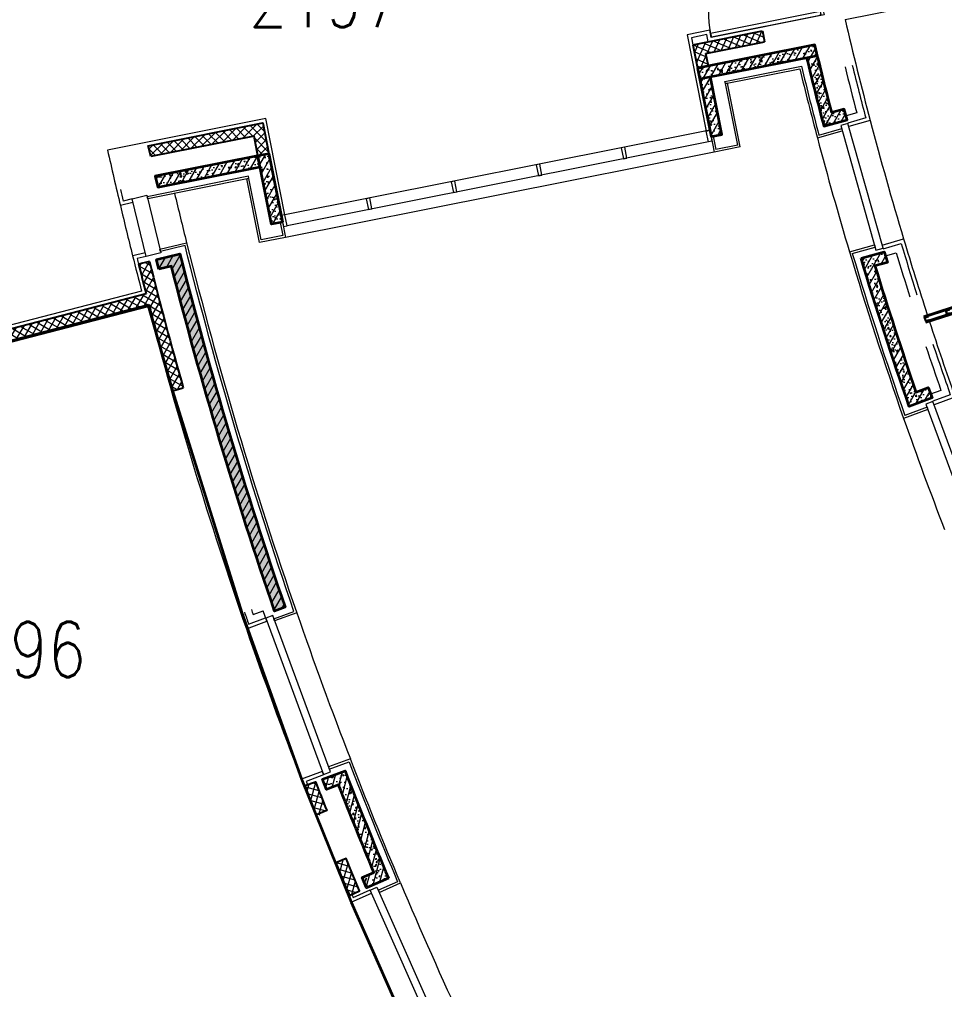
# Model space of a CAD drawing. Header units: inches. Extents: x 342932 to 557958, y 80625 to 242727.
# Drawn here: x 358342 to 370833, y 144757 to 157853 of the extents above; entities that cross this region are included whole.
import ezdxf
from ezdxf.enums import TextEntityAlignment as Align

# ---------------------------------------------------------------- set-up
doc = ezdxf.new("R2010")
doc.units = ezdxf.units.IN
doc.header["$MEASUREMENT"] = 0
for name, color, linetype, lineweight in [('First Floor$0$A-G250-G-Walls-Low-Level', 251, 'Continuous', 15), ('First Floor$0$A-G250-G-Walls-Precast-Concrete', 251, 'Continuous', 35), ('First Floor$0$A-G250-M-Walls-Blockwork', 7, 'Continuous', 25), ('First Floor$0$A-G250-M-Walls-Plasterboard-Partition', 7, 'Continuous', 9), ('First Floor$0$A-G252-H-Internal-Walls', 251, 'Continuous', 9), ('First Floor$0$A-G262-H-Precast-Panel', 251, 'Continuous', 5), ('First Floor$0$A-G312-M-Metal-Cladding', 251, 'Continuous', 9), ('First Floor$0$A-G312-M-Wall-Cladding-Panel', 7, 'Continuous', 9), ('First Floor$0$A-G312-M-Wall-Finish-Plaster', 7, 'Continuous', 15), ('First Floor$0$A-G321-M-Window', 251, 'Continuous', 9), ('First Floor$0$A-G322-M-Door', 251, 'Continuous', 15), ('First Floor$0$Z-Z001-S-Room-Name-Identification-250', 7, 'Continuous', 15)]:
    doc.layers.add(name, color=color, linetype=linetype, lineweight=lineweight)
doc.styles.add('First Floor$0$Tag-RomanS', font='romans.shx', dxfattribs={"width": 0.8})
pattern_1 = [(164.5101, (357332.92, 154443.43), (-21.1986, -76.4919), []), (254.5101, (357332.92, 154443.43), (76.4919, -21.1986), [])]
pattern_2 = [(50, (361382.11, 239676.52), (182.18467, -15.93909), [19.05, -209.55]), (355, (361382.11, 239676.52), (-35.24283, 191.05664), [15.24, -167.64]), (100.451, (361397.3, 239675.2), (146.9425, 175.1167), [16.19, -178.09]), (46.1842, (361382.11, 239727.32), (271.07904, -42.04233), [28.575, -314.325]), (96.6356, (361404.7, 239723.82), (237.4042, 247.42556), [24.285, -267.135]), (351.184, (361382.1, 239727.32), (237.4046, 247.4251), [22.86, -251.46]), (21, (361407.51, 239714.62), (151.61488, -102.26552), [19.05, -209.55]), (326, (361407.51, 239714.62), (61.80203, 184.18797), [15.24, -167.64]), (71.4514, (361420.15, 239706.1), (213.4165, 81.92286), [16.19, -178.09]), (37.5, (361382.114, 239676.52), (3.088603, 84.55504), [0, -165.608, 0, -170.18, 0, -168.275]), (7.5, (361382.11, 239676.52), (66.81966, 100.180575), [0, -97.028, 0, -161.798, 0, -64.135]), (327.5, (361325.47, 239676.52), (135.590595, -5.728744), [0, -63.5, 0, -198.12, 0, -262.89]), (317.5, (361300.07, 239676.52), (148.12918, 25.42649), [0, -82.55, 0, -131.572, 0, -186.69])]
pattern_3 = [(60, (361382.11, 239676.52), (-68.740766, 39.6875), [])]

# ---------------------------------------------------------------- blocks, each defined once
blk = doc.blocks.new('First Floor$0$Part Frame3')
at = {"extrusion": (-4.90887e-13, -3.28e-13, -1)}
for p, q in [((0, 100), (6015, 100)), ((0, 0), (6015, 0))]:
    blk.add_line(p, q, dxfattribs=at)
for p, q in [((0, 100), (0, 0)), ((6015, 100), (6015, 0))]:
    blk.add_line(p, q)
at = {"extrusion": (-4.90887e-13, -2.8924e-12, -1)}
for p, q in [((0, 87), (6015, 87, 0)), ((0, 75), (6015, 75, 0)), ((6015, 25, 0), (0, 25)), ((6015, 12, 0), (0, 12))]:
    blk.add_line(p, q, dxfattribs=at)
at = {"extrusion": (-4.90887e-13, -3.28e-13, -1), "elevation": 0}
for points in [[(0, 25), (0, 75), (-50, 75), (-50, 65), (-10, 65), (-10, 35), (-50, 35), (-50, 25)], [(-300, 25), (-300, 75), (-350, 75), (-350, 65), (-310, 65), (-310, 35), (-350, 35), (-350, 25)], [(-600, 25), (-600, 75), (-650, 75), (-650, 65), (-610, 65), (-610, 35), (-650, 35), (-650, 25)], [(-900, 25), (-900, 75), (-950, 75), (-950, 65), (-910, 65), (-910, 35), (-950, 35), (-950, 25)], [(-1200, 25), (-1200, 75), (-1250, 75), (-1250, 65), (-1210, 65), (-1210, 35), (-1250, 35), (-1250, 25)], [(-1500, 25), (-1500, 75), (-1550, 75), (-1550, 65), (-1510, 65), (-1510, 35), (-1550, 35), (-1550, 25)], [(-1800, 25), (-1800, 75), (-1850, 75), (-1850, 65), (-1810, 65), (-1810, 35), (-1850, 35), (-1850, 25)], [(-2100, 25), (-2100, 75), (-2150, 75), (-2150, 65), (-2110, 65), (-2110, 35), (-2150, 35), (-2150, 25)], [(-2400, 25), (-2400, 75), (-2450, 75), (-2450, 65), (-2410, 65), (-2410, 35), (-2450, 35), (-2450, 25)], [(-2700, 25), (-2700, 75), (-2750, 75), (-2750, 65), (-2710, 65), (-2710, 35), (-2750, 35), (-2750, 25)], [(-3000, 25), (-3000, 75), (-3050, 75), (-3050, 65), (-3010, 65), (-3010, 35), (-3050, 35), (-3050, 25)]]:
    blk.add_lwpolyline(points, close=True, dxfattribs=at)
at = {"extrusion": (4.90887e-13, -3.28e-13, -1), "elevation": 0}
for points in [[(-3315, 25), (-3315, 75), (-3265, 75), (-3265, 65), (-3305, 65), (-3305, 35), (-3265, 35), (-3265, 25)], [(-3615, 25), (-3615, 75), (-3565, 75), (-3565, 65), (-3605, 65), (-3605, 35), (-3565, 35), (-3565, 25)], [(-3915, 25), (-3915, 75), (-3865, 75), (-3865, 65), (-3905, 65), (-3905, 35), (-3865, 35), (-3865, 25)], [(-4215, 25), (-4215, 75), (-4165, 75), (-4165, 65), (-4205, 65), (-4205, 35), (-4165, 35), (-4165, 25)], [(-4515, 25), (-4515, 75), (-4465, 75), (-4465, 65), (-4505, 65), (-4505, 35), (-4465, 35), (-4465, 25)], [(-4815, 25), (-4815, 75), (-4765, 75), (-4765, 65), (-4805, 65), (-4805, 35), (-4765, 35), (-4765, 25)], [(-5115, 25), (-5115, 75), (-5065, 75), (-5065, 65), (-5105, 65), (-5105, 35), (-5065, 35), (-5065, 25)], [(-5415, 25), (-5415, 75), (-5365, 75), (-5365, 65), (-5405, 65), (-5405, 35), (-5365, 35), (-5365, 25)], [(-5715, 25), (-5715, 75), (-5665, 75), (-5665, 65), (-5705, 65), (-5705, 35), (-5665, 35), (-5665, 25)], [(-6015, 25), (-6015, 75), (-5965, 75), (-5965, 65), (-6005, 65), (-6005, 35), (-5965, 35), (-5965, 25)]]:
    blk.add_lwpolyline(points, close=True, dxfattribs=at)
blk = doc.blocks.new('First Floor$0$FIRE DOOR 3100mm')
at = {"layer": 'First Floor$0$A-G322-M-Door', "linetype": 'Continuous'}
for p, q in [((-3089, -52, 0), (-3103, -52, 0)), ((-3089, -40, 0), (-3089, -52, 0)), ((-13, -41, 0), (-13, -53, 0)), ((-13, -53, 0), (1, -53, 0))]:
    blk.add_line(p, q, dxfattribs=at)
at = {"layer": 'First Floor$0$A-G322-M-Door'}
for p, q in [((-3103, -52, 0), (-3103, -1551, 0)), ((-3049, -40, 0), (-3089, -40, 0)), ((-3049, -40, 0), (-3049, -1551, 0)), ((-53, -41, 0), (-13, -41, 0)), ((-53, -41, 0), (-53, -1552, 0)), ((1, -53, 0), (1, -1552, 0)), ((-3049, -1551, 0), (-3103, -1551, 0)), ((-3102, -1551, 0), (-3052, -1551, 0)), ((-53, -1552, 0), (1, -1552, 0)), ((0, -1552, 0), (-50, -1552, 0))]:
    blk.add_line(p, q, dxfattribs=at)
at = {"layer": 'First Floor$0$A-G322-M-Door', "elevation": 0}
for points in [[(-3049, -38), (-3049, 0), (-3103, 0), (-3103, -50), (-3091, -50), (-3091, -38), (-3049, -38)], [(-53, -39), (-53, -1), (1, -1), (1, -51), (-11, -51), (-11, -39), (-53, -39)]]:
    blk.add_lwpolyline(points, dxfattribs=at)
at = {"layer": 'First Floor$0$A-G322-M-Door'}
for centre, start, end in [((-3051, -51, 0), 270.0847, 0.0108), ((-50, -51, 0), 179.9653, 269.8919)]:
    blk.add_arc(centre, 1501, start, end, dxfattribs=at)
blk = doc.blocks.new('First Floor$0$tag-roomname')
at = {"lineweight": 18, "ltscale": 0.01, "style": 'First Floor$0$Tag-RomanS', "width": 0.8}
blk.add_attdef('ROOM_NO_2', text='', height=3, dxfattribs=at).set_placement((0, 1.612), align=Align.MIDDLE_CENTER)
at = {"linetype": 'ByBlock', "lineweight": 15, "ltscale": 0.01, "style": 'First Floor$0$Tag-RomanS', "width": 0.8, "flags": 1}
for tag, p in [('ROOM_NAME_1', (0, -2.288)), ('ROOM_NAME_2', (0, -5.744))]:
    blk.add_attdef(tag, text='', height=2.5, dxfattribs=at).set_placement(p, align=Align.MIDDLE_CENTER)

msp = doc.modelspace()

# ---------------------------------------------------------------- hatches: boundary and pattern name
at = {"layer": 'First Floor$0$A-G252-H-Internal-Walls'}
h = msp.add_hatch(dxfattribs=at)
h.set_pattern_fill('ANSI37', color=256, scale=25, angle=10, style=0)
h.set_pattern_definition([(66.2635, (363054.99, 155277.055), (-72.6604, 31.9509), []), (156.2635, (363054.99, 155277.055), (-31.9509, -72.6604), [])])
h.paths.add_polyline_path([(368374.6, 157697.7), (367433.1, 157510.2), (367462.4, 157363.1), (368403.9, 157550.4)])
h.paths.add_polyline_path([(367609.5, 157392.4), (367462.4, 157363.1), (367496.3, 157192.9), (367643.4, 157222.2)])
h = msp.add_hatch(dxfattribs=at)
h.set_pattern_fill('ANSI37', color=256, scale=25, style=0)
h.set_pattern_definition([(45, (361382.11, 239676.52), (-56.1266, 56.1266), []), (135, (361382.11, 239676.52), (-56.1266, -56.1266), [])])
h.paths.add_polyline_path([(361627.5, 156454.7), (360082.4, 156147.4), (360115.8, 156001.1), (361509.6, 156278.4), (361562.8, 156011.2), (361710, 156040.5)])
h = msp.add_hatch(dxfattribs=at)
h.set_pattern_fill('ANSI37', color=256, scale=25, angle=105, style=0)
h.set_pattern_definition([(150, (361382.11, 239676.52), (-39.6875, -68.74077), []), (240, (361382.11, 239676.52), (68.74077, -39.6875), [])])
h.paths.add_polyline_path([(360096, 154585.8), (359950.2, 154550.3, 0.0017427), (360053.2, 154148.1), (356471.5, 153221.2), (356509.1, 153076), (360091.1, 154003, 0.0050735), (360409.6, 152837.1), (360553.9, 152878.2, -0.0074402)])
h = msp.add_hatch(dxfattribs=at)
h.set_pattern_fill('ANSI37', color=256, scale=25, angle=105, style=0)
h.set_pattern_definition(pattern_1)
h.paths.add_polyline_path([(362338, 147563.3), (362197.1, 147511.6, 0.0017718), (362352, 147117.7), (362491.1, 147173.9, -0.0017557)])
h = msp.add_hatch(dxfattribs=at)
h.set_pattern_fill('ANSI37', color=256, scale=25, angle=105, style=0)
h.set_pattern_definition(pattern_1)
h.paths.add_polyline_path([(362797.2, 146028.3), (362934.4, 146089.2, -0.0019799), (362753.3, 146524.9), (362614.2, 146468.7, 0.0019959)])
at = {"layer": 'First Floor$0$A-G262-H-Precast-Panel'}
h = msp.add_hatch(dxfattribs=at)
h.set_pattern_fill('AR-CONC', color=256, style=0)
h.set_pattern_definition(pattern_2)
h.paths.add_polyline_path([(369082.5, 157509.1), (369117.6, 157363.2), (367525.6, 157045.8), (367496.3, 157192.9)])
h = msp.add_hatch(dxfattribs=at)
h.set_pattern_fill('ANSI31', color=256, scale=25, angle=15, style=0)
h.set_pattern_definition(pattern_3)
h.paths.add_polyline_path([(369082.5, 157509.1), (369117.6, 157363.2), (367525.6, 157045.8), (367496.3, 157192.9)])
h = msp.add_hatch(dxfattribs=at)
h.set_pattern_fill('AR-CONC', color=256, style=0)
h.set_pattern_definition(pattern_2)
h.paths.add_polyline_path([(368970.4, 157333.8), (369117.6, 157363.2), (369310.2, 156594.8), (369478.7, 156642.3), (369519.2, 156498.7), (369203.4, 156409.7)])
h = msp.add_hatch(dxfattribs=at)
h.set_pattern_fill('ANSI31', color=256, scale=25, angle=15, style=0)
h.set_pattern_definition(pattern_3)
h.paths.add_polyline_path([(368970.4, 157333.8), (369117.6, 157363.2), (369310.2, 156594.8), (369478.7, 156642.3), (369519.2, 156498.7), (369203.4, 156409.7)])
h = msp.add_hatch(dxfattribs=at)
h.set_pattern_fill('AR-CONC', color=256, style=0)
h.set_pattern_definition(pattern_2)
h.paths.add_polyline_path([(367672.7, 157075.1), (367827.3, 156298.9), (367680.2, 156269.6), (367525.6, 157045.8)])
h = msp.add_hatch(dxfattribs=at)
h.set_pattern_fill('ANSI31', color=256, scale=25, angle=15, style=0)
h.set_pattern_definition(pattern_3)
h.paths.add_polyline_path([(367672.7, 157075.1), (367827.3, 156298.9), (367680.2, 156269.6), (367525.6, 157045.8)])
h = msp.add_hatch(dxfattribs=at)
h.set_pattern_fill('AR-CONC', color=256, style=0)
h.set_pattern_definition(pattern_2)
h.paths.add_polyline_path([(361562.9, 156011.2), (360176.8, 155735.5), (360210.9, 155589.4), (361592.1, 155864.1)])
h = msp.add_hatch(dxfattribs=at)
h.set_pattern_fill('ANSI31', color=256, scale=25, angle=15, style=0)
h.set_pattern_definition(pattern_3)
h.paths.add_polyline_path([(361562.9, 156011.2), (360176.8, 155735.5), (360210.9, 155589.4), (361592.1, 155864.1)])
h = msp.add_hatch(dxfattribs=at)
h.set_pattern_fill('AR-CONC', color=256, style=0)
h.set_pattern_definition(pattern_2)
edge = h.paths.add_edge_path()
edge.add_line((361562.9, 156011.2), (361710, 156040.5))
edge.add_line((361710, 156040.5), (361893.8, 155117.2))
edge.add_line((361893.8, 155117.2), (361746.7, 155087.9))
edge.add_line((361746.7, 155087.9), (361562.8, 156011.2))
h = msp.add_hatch(dxfattribs=at)
h.set_pattern_fill('ANSI31', color=256, scale=25, angle=15, style=0)
h.set_pattern_definition(pattern_3)
edge = h.paths.add_edge_path()
edge.add_line((361562.9, 156011.2), (361710, 156040.5))
edge.add_line((361710, 156040.5), (361893.8, 155117.2))
edge.add_line((361893.8, 155117.2), (361746.7, 155087.9))
edge.add_line((361746.7, 155087.9), (361562.8, 156011.2))
h = msp.add_hatch(dxfattribs=at)
h.set_pattern_fill('AR-CONC', color=256, style=0)
h.set_pattern_definition(pattern_2)
h.paths.add_polyline_path([(360508.5, 154687.3), (360192.4, 154610.6), (360225.7, 154480.6), (360394.9, 154521.5, 0.0202773), (361788, 149865.5), (361928.9, 149917.1, -0.0210486)])
h = msp.add_hatch(dxfattribs=at)
h.set_pattern_fill('ANSI31', color=256, scale=25, angle=15, style=0)
h.set_pattern_definition(pattern_3)
h.paths.add_polyline_path([(360508.5, 154687.3), (360192.4, 154610.6), (360225.7, 154480.6), (360394.9, 154521.5, 0.0202773), (361788, 149865.5), (361928.9, 149917.1, -0.0210486)])
h = msp.add_hatch(dxfattribs=at)
h.set_pattern_fill('AR-CONC', color=256, style=0)
h.set_pattern_definition([(50, (361382.11, 239676.52), (182.18467, -15.93909), [19.05, -209.55]), (355, (361382.11, 239676.52), (-35.24283, 191.05664), [15.24, -167.64]), (100.451, (361397.3, 239675.2), (146.9425, 175.1167), [16.19, -178.09]), (46.1842, (361382.11, 239727.32), (271.07904, -42.0423), [28.575, -314.325]), (96.6356, (361404.7, 239723.82), (237.4042, 247.42556), [24.285, -267.135]), (351.184, (361382.1, 239727.32), (237.4046, 247.4251), [22.86, -251.46]), (21, (361407.51, 239714.62), (151.61488, -102.26552), [19.05, -209.55]), (326, (361407.51, 239714.62), (61.80203, 184.18797), [15.24, -167.64]), (71.4514, (361420.15, 239706.1), (213.4165, 81.92286), [16.19, -178.09]), (37.5, (361382.114, 239676.52), (3.088603, 84.55504), [0, -165.608, 0, -170.18, 0, -168.275]), (7.5, (361382.11, 239676.52), (66.81966, 100.180575), [0, -97.028, 0, -161.798, 0, -64.135]), (327.5, (361325.47, 239676.52), (135.590595, -5.728744), [0, -63.5, 0, -198.12, 0, -262.89]), (317.5, (361300.07, 239676.52), (148.12918, 25.42649), [0, -82.55, 0, -131.572, 0, -186.69])])
edge = h.paths.add_edge_path()
edge.add_arc((417882.1, 169176.5), 50325, 196.80317, 199.19681)
edge.add_line((370355.5, 152629), (370663.2, 152742.5))
edge.add_line((370663.2, 152742.5), (370611.3, 152883.2))
edge.add_line((370611.3, 152883.2), (370447.1, 152822.6))
edge.add_arc((417882.1, 169176.5), 50175, 196.97764, 199.02234, ccw=False)
edge.add_line((369893.8, 154525.5), (370062.3, 154573))
edge.add_line((370062.3, 154573), (370018.7, 154716.6))
edge.add_line((370018.7, 154716.6), (369705.8, 154628.3))
h = msp.add_hatch(dxfattribs=at)
h.set_pattern_fill('ANSI31', color=256, scale=25, angle=15, style=0)
h.set_pattern_definition(pattern_3)
edge = h.paths.add_edge_path()
edge.add_arc((417882.1, 169176.5), 50325, 196.80317, 199.19681)
edge.add_line((370355.5, 152629), (370663.2, 152742.5))
edge.add_line((370663.2, 152742.5), (370611.3, 152883.2))
edge.add_line((370611.3, 152883.2), (370447.1, 152822.6))
edge.add_arc((417882.1, 169176.5), 50175, 196.97764, 199.02234, ccw=False)
edge.add_line((369893.8, 154525.5), (370062.3, 154573))
edge.add_line((370062.3, 154573), (370018.7, 154716.6))
edge.add_line((370018.7, 154716.6), (369705.8, 154628.3))
h = msp.add_hatch(dxfattribs=at)
h.set_pattern_fill('AR-CONC', color=256, style=0)
h.set_pattern_definition(pattern_2)
h.paths.add_polyline_path([(362737.8, 147710.7), (362432.6, 147598.8), (362487.1, 147459.1), (362651, 147519.1, 0.0038135), (363127.8, 146338.2), (362969.1, 146267.7), (363027.1, 146129.3), (363324.2, 146261.2, -0.0066065)])
h = msp.add_hatch(dxfattribs=at)
h.set_pattern_fill('ANSI31', color=256, scale=25, angle=30, style=0)
h.set_pattern_definition([(75, (361382.11, 239676.52), (-76.67036, 20.54376), [])])
h.paths.add_polyline_path([(362737.8, 147710.7), (362432.6, 147598.8), (362487.1, 147459.1), (362651, 147519.1, 0.0038135), (363127.8, 146338.2), (362969.1, 146267.7), (363027.1, 146129.3), (363324.2, 146261.2, -0.0066065)])

# ---------------------------------------------------------------- linework, layer by layer
at = {"lineweight": 35}
msp.add_lwpolyline([(360080.3, 153984.7), (360409.6, 152837.1), (361347, 149841.5), (362149.5, 147596.5), (362822.3, 145934.6), (363682.1, 143993), (357328.5, 140881.2), (354297.3, 148969.8), (354825.5, 150223.6), (354719.1, 150634.6), (354243.1, 152474)], close=True, dxfattribs=at)
at = {"layer": 'First Floor$0$A-G250-G-Walls-Low-Level'}
msp.add_line((367721.7, 156061.2, 0), (361935.1, 154910.2, 0), dxfattribs=at)
at = {"layer": 'First Floor$0$A-G250-G-Walls-Low-Level', "elevation": 0}
for points in [[(360436.8, 155503.8, 0.0033158), (360599.7, 154838.1)], [(359704.7, 155340.6, 0.0033382), (359870.9, 154660.6, 0.0033028)]]:
    msp.add_lwpolyline(points, format="xyb", dxfattribs=at)
at = {"layer": 'First Floor$0$A-G250-G-Walls-Low-Level'}
for centre, radius, start, end in [((418012.2, 169214.4), 49835.4, 194.79701, 196.70558), ((417882.1, 169176.5), 50450, 194.84141, 196.65859), ((417882.1, 169176.5), 50450, 199.34141, 201.15859), ((417916, 169189.3, 0), 59086.2, 199.11358, 201.150054), ((417916, 169189.3, 0), 59801.2, 199.096766, 201.165848), ((418680.3, 169530.4, 0), 59923.1, 202.916911, 204.924461), ((415922.3, 168286), 57612.5, 202.82774, 204.939637)]:
    msp.add_arc(centre, radius, start, end, dxfattribs=at)
at = {"layer": 'First Floor$0$A-G250-G-Walls-Precast-Concrete'}
for points in [[(368970.4, 157333.8, 0.0047281), (369203.4, 156409.7), (369519.2, 156498.7), (369478.7, 156642.3), (369310.2, 156594.8, -0.0046953), (369082.5, 157509.1), (367496.3, 157192.9)], [(369705.8, 154628.3), (370018.7, 154716.6), (370062.3, 154573), (369892.2, 154525, 0.0070399), (370445.5, 152822.1), (370611.3, 152883.2), (370663.2, 152742.5), (370355.5, 152629, -0.0104446), (369705.8, 154628.3, -1.1729851)], [(369705.8, 154628.3), (370018.7, 154716.6), (370062.3, 154573), (369892.2, 154525, 0.0070399), (370445.5, 152822.1), (370611.3, 152883.2), (370663.2, 152742.5), (370355.5, 152629, -0.0104446), (369705.8, 154628.3, -1.1729851)], [(363324.2, 146261.2), (363027.1, 146129.3), (362969.1, 146267.7), (363127.8, 146338.2, -0.0038135), (362651, 147519.1), (362487.1, 147459.1), (362432.6, 147598.8), (362737.8, 147710.7, 0.0066065), (363324.2, 146261.2)]]:
    msp.add_lwpolyline(points, format="xyb", dxfattribs=at)
at = {"layer": 'First Floor$0$A-G250-G-Walls-Precast-Concrete', "elevation": 0}
for points in [[(369117.6, 157363.2), (367525.6, 157045.8)], [(361562.9, 156011.2), (360176.8, 155735.5), (360210.9, 155589.4), (361592.1, 155864.1)]]:
    msp.add_lwpolyline(points, dxfattribs=at)
at = {"layer": 'First Floor$0$A-G250-G-Walls-Precast-Concrete'}
for points in [[(367496.3, 157192.9), (367679.9, 156271), (367827, 156300.3), (367672.7, 157075.1)], [(361894, 155116.2), (361894, 155116.2), (361746.9, 155086.9), (361562.8, 156011.2)], [(361710, 156040.5), (361562.9, 156011.2)], [(361710, 156040.5), (361894, 155116.2)]]:
    msp.add_lwpolyline(points, dxfattribs=at)
msp.add_lwpolyline([(360225.7, 154480.6), (360192.4, 154610.6), (360508.5, 154687.3, 0.0210486), (361928.9, 149917.1), (361788, 149865.5, -0.0202773), (360394.9, 154521.5)], format="xyb", close=True, dxfattribs=at)
at = {"layer": 'First Floor$0$A-G250-M-Walls-Blockwork'}
for p, q in [((367433.1, 157510.2), (368374.6, 157697.7, 0)), ((368374.6, 157697.7, 0), (368403.8, 157550.6, 0)), ((367609.5, 157392.4, 0), (368403.8, 157550.6, 0)), ((367433.1, 157510.2), (367496.3, 157192.9)), ((367643.4, 157222.2), (367609.5, 157392.4, 0)), ((367496.3, 157192.9), (367643.4, 157222.2)), ((360096, 154585.8), (359950.2, 154550.3)), ((360053.2, 154148.1), (356471.5, 153221.2, 0)), ((356509.1, 153076, 0), (360091.1, 154003)), ((360409.6, 152837.1), (360553.9, 152878.2))]:
    msp.add_line(p, q, dxfattribs=at)
msp.add_lwpolyline([(360115.8, 156001.1), (360082.4, 156147.4), (361627.5, 156454.7), (361710, 156040.5), (361562.8, 156011.2), (361509.6, 156278.4), (360115.8, 156001.1)], dxfattribs=at)
for points in [[(362352, 147117.7, -0.0017718), (362197.1, 147511.6), (362338, 147563.3, 0.0017557), (362491.1, 147173.9)], [(362614.2, 146468.7, 0.0019959), (362797.2, 146028.3), (362934.4, 146089.2, -0.0019799), (362753.3, 146524.9)]]:
    msp.add_lwpolyline(points, format="xyb", close=True, dxfattribs=at)
for centre, radius, start, end in [((417696.4, 169117.4), 59555.2, 194.158095, 194.557497), ((417700.6, 169118.5), 59409.5, 194.159365, 195.864511), ((417696.4, 169117.4), 59555.2, 194.701807, 195.864568)]:
    msp.add_arc(centre, radius, start, end, dxfattribs=at)
at = {"layer": 'First Floor$0$A-G312-M-Metal-Cladding'}
for p, q in [((367903.4, 156992, 0), (367874, 156986.2)), ((368039.7, 156155.1, 0), (367874, 156986.2, 0)), ((368075, 156131.5, 0), (367903.4, 156992, 0)), ((367709.4, 156276.9), (367679.9, 156271)), ((367679.9, 156271, 0), (367721.7, 156061.2, 0)), ((367709.4, 156276.9, 0), (367745.2, 156096.5, 0)), ((368075, 156131.5, 0), (367721.7, 156061.2, 0)), ((368039.7, 156155.1, 0), (367745.2, 156096.5, 0)), ((361410.6, 155700.5, 0), (361440, 155706.5, 0)), ((361581.8, 154839.9), (361410.6, 155700.5, 0)), ((361605.4, 154875.2), (361440, 155706.5, 0)), ((361864.6, 155110.4, 0), (361894, 155116.2, 0)), ((361864.6, 155110.4, 0), (361899.8, 154933.8, 0)), ((361894, 155116.2, 0), (361935.1, 154910.2, 0)), ((361899.8, 154933.8, 0), (361605.4, 154875.2, 0)), ((361935.1, 154910.2, 0), (361581.8, 154839.9, 0))]:
    msp.add_line(p, q, dxfattribs=at)
at = {"layer": 'First Floor$0$A-G312-M-Wall-Cladding-Panel'}
for p, q in [((367868.1, 157015.6, 0), (368900.1, 157220.9)), ((367874, 156986.2), (368877.8, 157185.8)), ((367874, 156986.2), (367868.1, 157015.6, 0)), ((369136.2, 156292), (369443.7, 156378.7)), ((369443.7, 156378.7), (369451.9, 156349.9)), ((369115, 156254.8), (369451.9, 156349.9)), ((368074.2, 156135.4, 0), (368074.2, 156135.4, 0)), ((361434.2, 155735.9, 0), (360066.7, 155459.7, 0)), ((361440, 155706.5, 0), (361434.2, 155735.9, 0)), ((361440, 155706.5, 0), (360073.8, 155430.5, 0)), ((360073.8, 155430.5, 0), (360066.7, 155459.7)), ((369549.5, 154714.1), (369886.4, 154809.1)), ((369886.4, 154809.1), (369894.6, 154780.3)), ((369587, 154693.5), (369894.6, 154780.3)), ((370607.8, 152588.8), (370279.4, 152467.7)), ((370597.5, 152617), (370297.6, 152506.4)), ((370597.5, 152617), (370607.8, 152588.8))]:
    msp.add_line(p, q, dxfattribs=at)
at = {"layer": 'First Floor$0$A-G312-M-Wall-Cladding-Panel', "elevation": 0}
msp.add_lwpolyline([(360246.6, 154721.2), (360239.5, 154750.4), (360599.7, 154838.1, 0.0221305), (362087.1, 149842), (361788.1, 149732.4), (361777.7, 149760.5), (362049.1, 149860, -0.0218789), (360577.8, 154801.9), (360246.6, 154721.2)], format="xyb", dxfattribs=at)
msp.add_lwpolyline([(363200, 146069.3), (363487, 146196.6, -0.0076442), (362809.9, 147870.3), (362515.2, 147762.3), (362525.5, 147734.1), (362792.6, 147832, 0.0073947), (363447.9, 146212.1), (363187.9, 146096.8)], format="xyb", close=True, dxfattribs=at)
at = {"layer": 'First Floor$0$A-G312-M-Wall-Cladding-Panel'}
for radius, start, end in [(50450, 193.74933, 194.84045), (50420, 193.7167, 194.80582), (50450, 196.65859, 199.34141), (50420, 196.69323, 199.30677)]:
    msp.add_arc((417882.1, 169176.5), radius, start, end, dxfattribs=at)
at = {"layer": 'First Floor$0$A-G312-M-Wall-Finish-Plaster'}
for p, q in [((369489.8, 157850.6), (375326.1, 159013.9, 0)), ((369829.2, 156487.4), (369540, 156405.9)), ((359874.6, 155382, 0), (359704.7, 155340.6, 0)), ((359862.8, 155430.6, 0), (359741.8, 155401.1, 0)), ((361925.5, 155214.2, 0), (361876.5, 155204.4, 0)), ((360040.3, 154701.9, 0), (359871, 154660.6)), ((370003, 154764.1), (370004.8, 154757.7)), ((360052.1, 154653.3, 0), (359931.7, 154624)), ((359992.2, 154184), (356459, 153269.6, 0)), ((360080.3, 153984.7), (356512.8, 153061.4, 0)), ((370675.7, 152693.8), (370674, 152698.5)), ((361497.5, 149818.7), (361631.3, 149868.9)), ((361682.9, 149728.1), (361631.3, 149868.9, 0)), ((361405.8, 149624.4), (361682.9, 149728.1)), ((361436.4, 149689), (361665.7, 149775)), ((362430.8, 147701.7), (362149.5, 147596.5)), ((362448.2, 147654.8, 0), (362214.4, 147567.4)), ((362430.8, 147701.7, 0), (362448.2, 147654.8, 0)), ((362822.3, 145934.6), (363096.5, 146056.2)), ((362848.6, 146000.9), (363076.2, 146101.9)), ((363096.5, 146056.2), (363076.2, 146101.9))]:
    msp.add_line(p, q, dxfattribs=at)
at = {"layer": 'First Floor$0$A-G312-M-Wall-Finish-Plaster', "ltscale": 0.02}
for p, q in [((369205.5, 157913.8, 0), (367682.1, 157610.7, 0)), ((367663, 157706.4, 0), (367355.3, 157645.1, 0)), ((367682.1, 157610.7, 0), (367663, 157706.4, 0)), ((367355.3, 157645.1, 0), (367614.1, 156345.7, 0)), ((367623.8, 157647.5, 0), (367414.1, 157605.8, 0)), ((367414.1, 157605.8, 0), (367433.1, 157510.2, 0)), ((367642.8, 157552, 0), (367623.8, 157647.5, 0)), ((367614.1, 156345.7, 0), (367663.1, 156355.5, 0))]:
    msp.add_line(p, q, dxfattribs=at)
at = {"layer": 'First Floor$0$A-G312-M-Wall-Finish-Plaster'}
for points in [[(369489.4, 157211.1, 0.0031994), (369646.7, 156591.8), (369504.2, 156551.6), (369519.1, 156498.7)], [(369586.5, 157235.1, 0.0036913), (369768.3, 156522.2), (369526.4, 156454), (369528, 156448.4)], [(369991.7, 154806), (370280, 154889, 0.0053828), (370599.2, 153865.9, 0.0052825)], [(370004.8, 154757.7), (370246.3, 154827.5, 0.0008277), (370458.9, 154135.8, 0.0050357)], [(370035.1, 154662.4), (370179.5, 154704.1, 0.0007151), (370363.4, 154106.2)], [(370630.1, 153770.8, 0.0053828), (370973.2, 152755.6), (370691.3, 152651.6)], [(370580.6, 153437.8, 0.0007377), (370783.4, 152845.4), (370644.2, 152794.1)], [(370675.2, 153470, 0.000853), (370909.8, 152785.5), (370674, 152698.5)]]:
    msp.add_lwpolyline(points, format="xyb", dxfattribs=at)
msp.add_lwpolyline([(361925.5, 155214.2), (361666.7, 156513.5), (359531.9, 156088.8)], dxfattribs=at)
at = {"layer": 'First Floor$0$A-G312-M-Wall-Finish-Plaster', "elevation": 0}
for points in [[(359531.9, 156088.8, 0.0032104), (359704.7, 155340.6)], [(359705.3, 155555.7, 0.0006647), (359741.8, 155401.1)]]:
    msp.add_lwpolyline(points, format="xyb", dxfattribs=at)
at = {"layer": 'First Floor$0$A-G312-M-Wall-Finish-Plaster'}
for centre, radius, start, end in [((417954.3, 169193), 49774.1, 193.1722, 194.78927), ((417810, 169142.2), 59721.4, 194.033225, 194.505076), ((417810, 169142.2), 59671.4, 194.081524, 194.15491), ((417696.4, 169117.4), 59570.2, 194.716186, 199.100541), ((417696.4, 169117.4), 59520.2, 198.884742, 199.051487), ((417696.4, 169117.4), 59420.2, 198.884742, 198.952467), ((417696.4, 169117.4), 59570.2, 201.178187, 202.902741), ((417696.4, 169117.4), 59520.2, 201.226865, 201.271587), ((417696.4, 169117.4), 59520.2, 201.677913, 201.699607), ((417696.4, 169117.4), 59520.2, 202.809581, 202.853747)]:
    msp.add_arc(centre, radius, start, end, dxfattribs=at)
at = {"layer": 'First Floor$0$A-G321-M-Window'}
for p, q in [((367663.1, 156355.5, 0), (361925.5, 155214.2, 0)), ((367692.4, 156208.4, 0), (361954.8, 155067.1, 0))]:
    msp.add_line(p, q, dxfattribs=at)
for points in [[(370003, 154764.1), (369528, 156448.4), (369431.8, 156421.2), (369906.8, 154736.9)], [(371281.4, 151052), (370675.7, 152693.8), (370581.9, 152659.2), (371187.6, 151017.4)]]:
    msp.add_lwpolyline(points, close=True, dxfattribs=at)
at = {"layer": 'First Floor$0$A-G321-M-Window', "elevation": 0}
for points in [[(367613.6, 156345.6), (367663.1, 156355.5), (367692.4, 156208.4), (367643.4, 156198.6)], [(366515.6, 156127.2), (366466.6, 156117.5), (366495.8, 155970.4), (366544.9, 155980.1)], [(365368.1, 155899), (365319, 155889.2), (365348.3, 155742.1), (365397.4, 155751.9)], [(364220.5, 155670.7), (364171.5, 155660.9), (364200.7, 155514.3), (364249.8, 155524.1)], [(359862.8, 155430.6), (360062, 155479.1), (360251.3, 154701.8), (360052.1, 154653.3)], [(363073, 155442.4), (363024, 155432.7), (363053.3, 155285.6), (363102.3, 155295.3)], [(361925.5, 155214.2), (361876.5, 155204.4), (361905.8, 155057.3), (361954.8, 155067.1)], [(362446.4, 147659.4), (362540.4, 147693.9), (361761.4, 149804.7), (361667.5, 149770.3)]]:
    msp.add_lwpolyline(points, close=True, dxfattribs=at)
at = {"layer": 'First Floor$0$A-G321-M-Window'}
msp.add_lwpolyline([(363990.3, 144041), (363078.2, 146097.3), (363169.6, 146137.9), (364081.7, 144081.6), (363990.3, 144041)], dxfattribs=at)

# ---------------------------------------------------------------- block references
at = {"layer": 'First Floor$0$A-G250-M-Walls-Plasterboard-Partition', "rotation": 18.00000000055953}
msp.add_blockref('First Floor$0$Part Frame3', (370582.5, 153755.4), dxfattribs=at)
at = {"layer": 'First Floor$0$A-G322-M-Door', "rotation": 281.2499700309774}
msp.add_blockref('First Floor$0$FIRE DOOR 3100mm', (369205.8, 157915.3), dxfattribs=at)
at = {"layer": 'First Floor$0$Z-Z001-S-Room-Name-Identification-250'}
ref = msp.add_blockref('First Floor$0$tag-roomname', (362471.4, 157722, 0), dxfattribs=dict(at, xscale=250, yscale=250, zscale=250))
ref.add_attrib('ROOM_NO_2', '2197', dxfattribs={"layer": '0', "lineweight": 18, "ltscale": 0.01, "height": 750, "style": 'First Floor$0$Tag-RomanS', "width": 0.8}).set_placement((362471.4, 158124.9, 0), align=Align.MIDDLE_CENTER)
ref = msp.add_blockref('First Floor$0$tag-roomname', (358211.7, 148944.9), dxfattribs=dict(at, xscale=250, yscale=250, zscale=250))
ref.add_attrib('ROOM_NO_2', '2196', dxfattribs={"layer": '0', "lineweight": 18, "ltscale": 0.01, "height": 750, "style": 'First Floor$0$Tag-RomanS', "width": 0.8}).set_placement((358211.7, 149347.8), align=Align.MIDDLE_CENTER)

doc.saveas('drawing.dxf')
